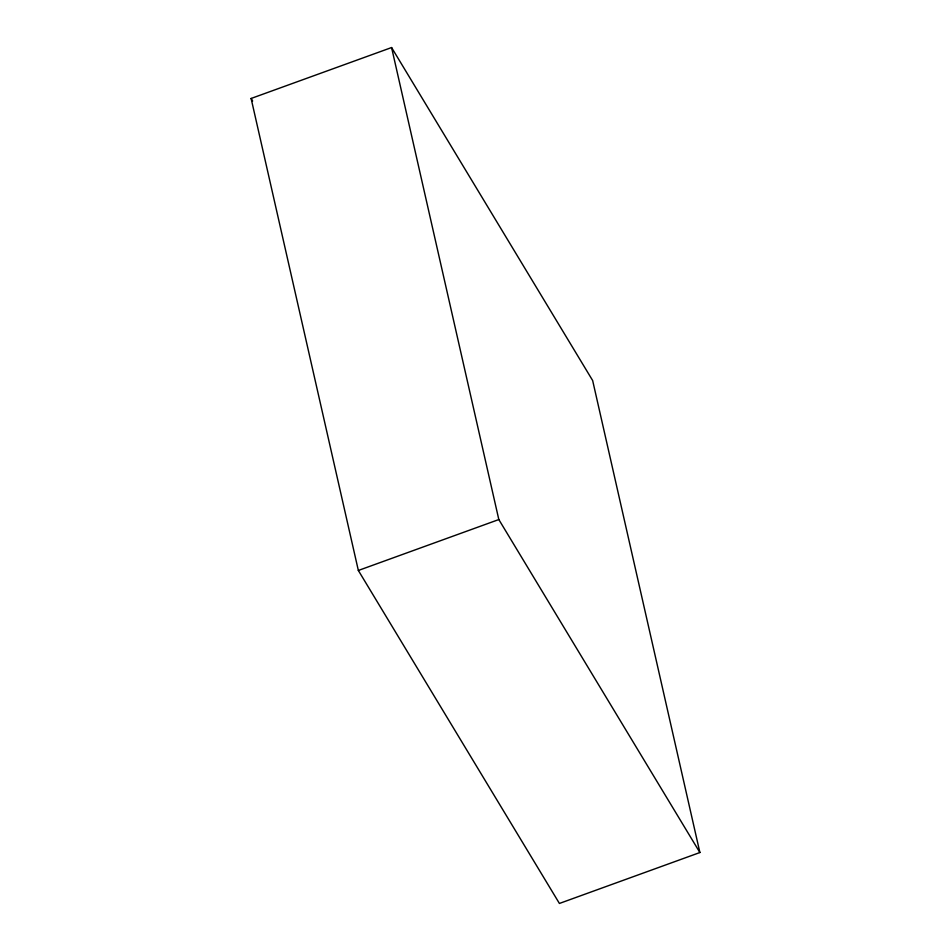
<?xml version="1.0" encoding="UTF-8"?>
<svg xmlns="http://www.w3.org/2000/svg" width="951" height="951" viewBox="0 0 951 951"><rect width="100%" height="100%" fill="white"/><g stroke="black" fill="none" stroke-linecap="round" stroke-linejoin="round"><path stroke-width="1.43" d="M251.112 98.464L391.586 47.55L592.651 380.531L699.888 852.536L559.414 903.45L358.349 570.469L251.112 98.464L252.645 101.008M358.349 570.469L498.823 519.555L699.888 852.536M391.586 47.55L498.823 519.555"/></g></svg>
